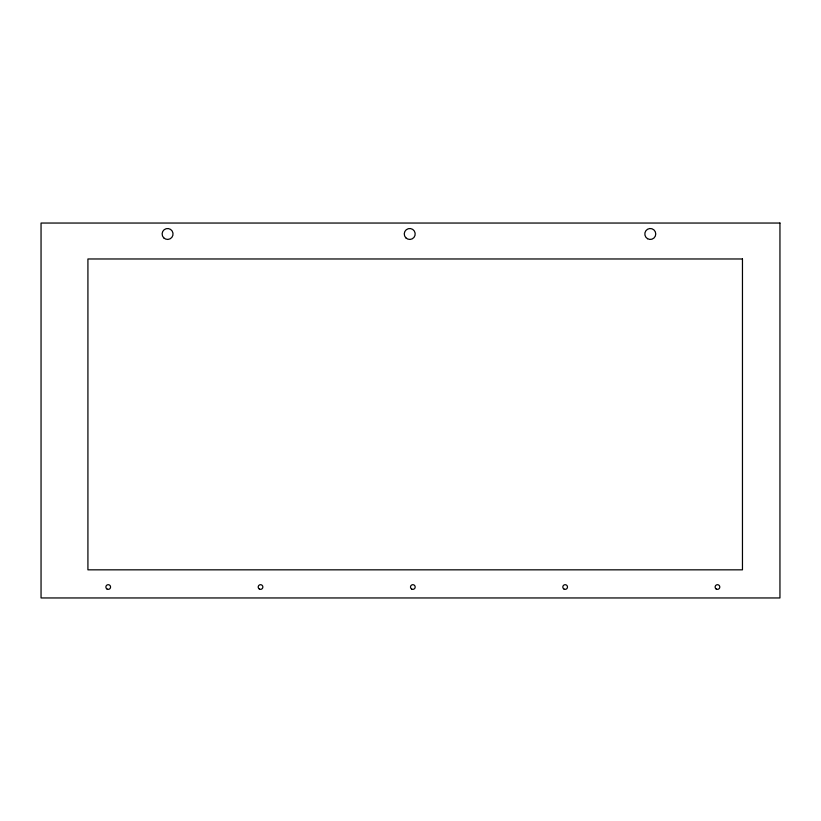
<?xml version="1.0" encoding="UTF-8"?>
<svg xmlns="http://www.w3.org/2000/svg" width="821" height="821" viewBox="0 0 821 821"><rect width="100%" height="100%" fill="white"/><g stroke="black" fill="none" stroke-linecap="round" stroke-linejoin="round"><path stroke-width="1.23" d="M779.95 223.045L41.05 223.045L41.05 597.955L779.95 597.955L779.95 223.045M742.461 258.974L87.919 258.974L87.919 569.836L742.461 569.836L742.461 258.974M163.718 237.844A5.47 5.47 0 0 0 172.862 235.391A5.47 5.47 0 0 0 166.17 228.7A5.47 5.47 0 0 0 163.718 237.844M405.851 237.844A5.47 5.47 0 0 0 415.005 235.391A5.47 5.47 0 0 0 408.304 228.7A5.47 5.47 0 0 0 405.851 237.844M647.553 238.716A5.47 5.47 0 0 0 655.763 233.975A5.47 5.47 0 0 0 647.553 229.244A5.47 5.47 0 0 0 647.553 238.716M563.986 589.057A2.34 2.34 0 0 0 567.496 587.025A2.34 2.34 0 0 0 563.986 584.993A2.34 2.34 0 0 0 563.986 589.057M716.076 588.914A2.34 2.34 0 0 0 719.791 587.282A2.34 2.34 0 0 0 716.517 584.88A2.34 2.34 0 0 0 716.076 588.914M411.67 589.057A2.34 2.34 0 0 0 415.19 587.025A2.34 2.34 0 0 0 411.67 584.993A2.34 2.34 0 0 0 411.67 589.057M259.364 589.057A2.34 2.34 0 0 0 262.874 587.025A2.34 2.34 0 0 0 259.364 584.993A2.34 2.34 0 0 0 259.364 589.057M107.048 589.057A2.34 2.34 0 0 0 110.568 587.025A2.34 2.34 0 0 0 107.048 584.993A2.34 2.34 0 0 0 107.048 589.057"/></g></svg>
